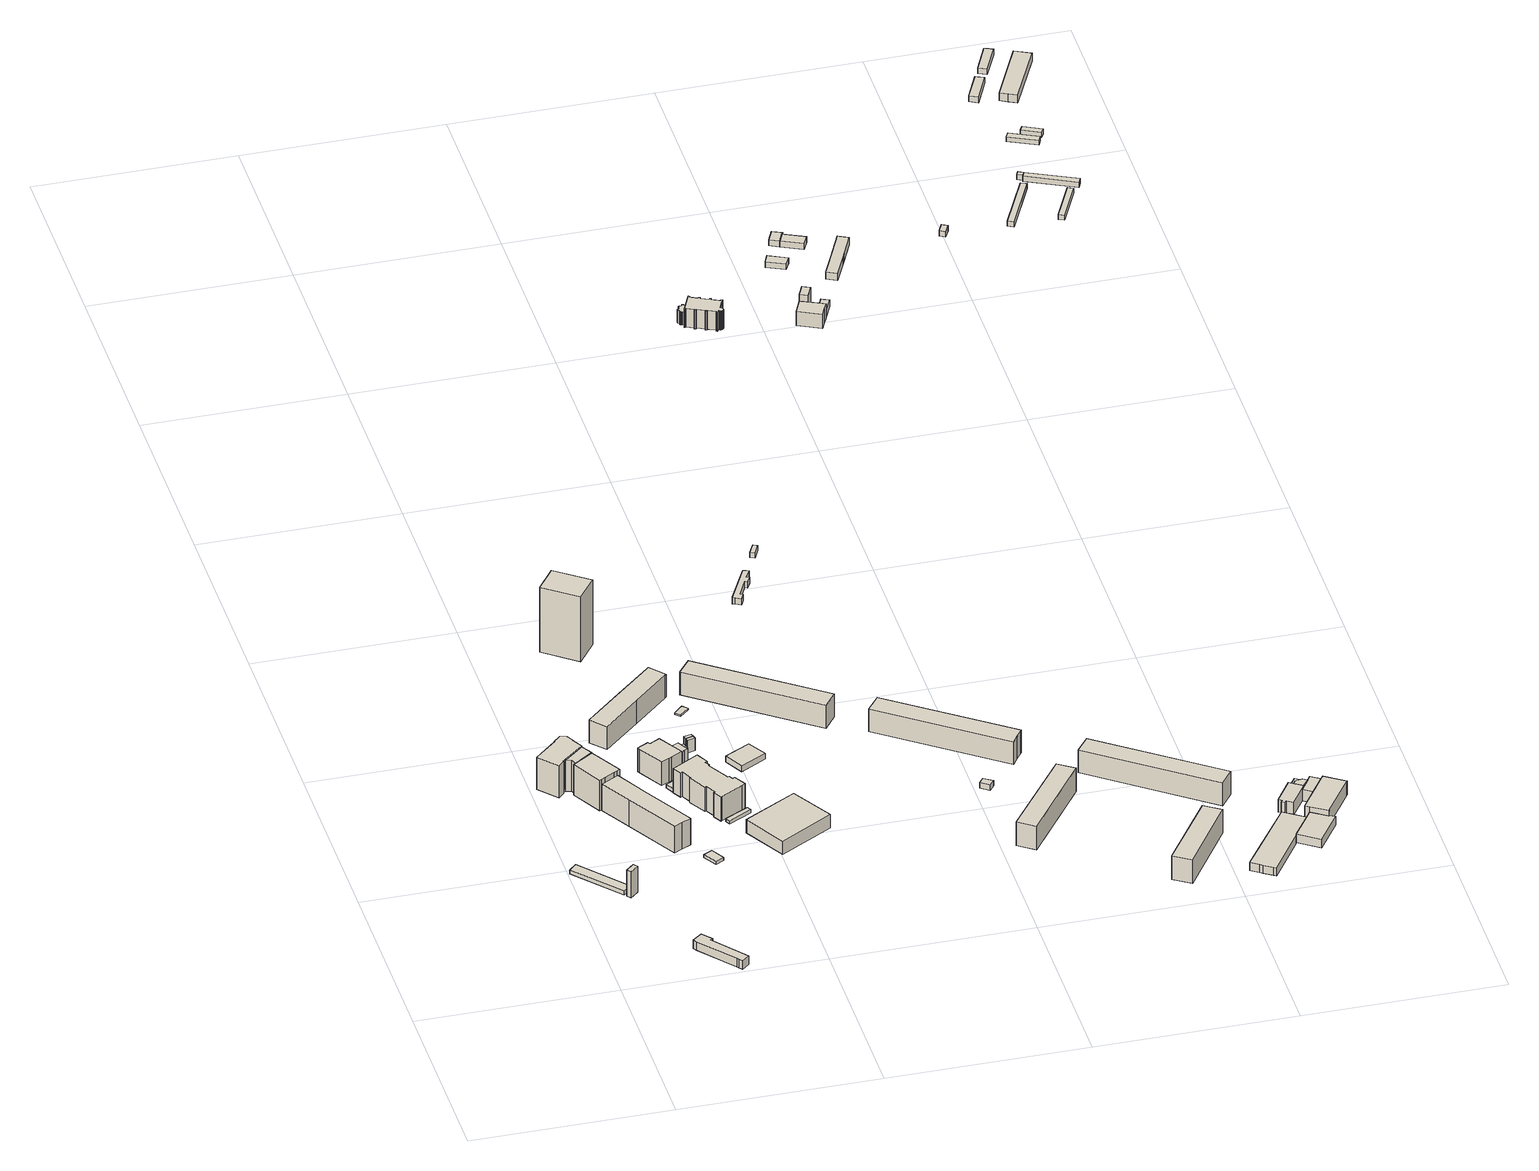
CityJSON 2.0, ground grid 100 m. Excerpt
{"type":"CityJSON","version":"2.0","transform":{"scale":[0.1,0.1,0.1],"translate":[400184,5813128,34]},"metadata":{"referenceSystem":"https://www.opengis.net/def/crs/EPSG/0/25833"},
"CityObjects":{
"building1":{"type":"Building","attributes":{"Gemeindeschluessel":"11000009","BezugspunktDach":"2200","function":"31001_2000","measuredHeight":2.18,"storeysAboveGround":1},"address":[{"country":"Germany","locality":"Berlin","thoroughfareNumber":"4 (1)","thoroughfareName":"Keplerstraße"}],"geometry":[{"type":"Solid","lod":"1","boundaries":[[[[0,1,2,3]],[[4,5,6,7]],[[4,7,3,2]],[[5,4,2,1]],[[6,5,1,0]],[[7,6,0,3]]]]}]},
"building2":{"type":"Building","attributes":{"Gemeindeschluessel":"11000009","BezugspunktDach":"2200","function":"31001_2000","measuredHeight":14.69,"storeysAboveGround":1},"address":[{"country":"Germany","locality":"Berlin","thoroughfareNumber":"4 (2)","thoroughfareName":"Keplerstraße"}],"geometry":[{"type":"Solid","lod":"1","boundaries":[[[[8,9,10,11]],[[12,13,14,15]],[[12,15,11,10]],[[13,12,10,9]],[[14,13,9,8]],[[15,14,8,11]]]]}]},
"building3":{"type":"Building","attributes":{"Gemeindeschluessel":"11000009","BezugspunktDach":"2200","function":"31001_2000","measuredHeight":5.16,"storeysAboveGround":1},"address":[{"country":"Germany","locality":"Berlin","thoroughfareNumber":"1 (2)","thoroughfareName":"Gaußstraße"}],"geometry":[{"type":"Solid","lod":"1","boundaries":[[[[16,17,18,19,20,21,22,23,24,25,26]],[[27,28,29,30,31,32,33,34,35,36,37]],[[27,37,26,25]],[[28,27,25,24]],[[29,28,24,23]],[[30,29,23,22]],[[31,30,22,21]],[[32,31,21,20]],[[33,32,20,19]],[[34,33,19,18]],[[35,34,18,17]],[[36,35,17,16]],[[37,36,16,26]]]]}]},
"building4":{"type":"Building","attributes":{"Gemeindeschluessel":"11000009","function":"31001_1010"},"address":[{"country":"Germany","locality":"Berlin","thoroughfareNumber":"2","thoroughfareName":"Keplerstraße"},{"country":"Germany","locality":"Berlin","thoroughfareNumber":"40","thoroughfareName":"Rathenaustraße"}],"children":["building4-1","building4-2","building4-3"]},
"building4-1":{"type":"BuildingPart","attributes":{"BezugspunktDach":"2200","measuredHeight":18.12,"storeysAboveGround":4},"parents":["building4"],"geometry":[{"type":"MultiSurface","lod":"1","boundaries":[[[38,39,40,41,42,43,44,45,46,47,48,49]],[[50,51,52,53,54,55,56,57,58,59,60,61]],[[50,61,49,48]],[[51,50,48,47]],[[52,51,47,46]],[[53,52,46,45]],[[54,53,45,44]],[[55,54,44,43]],[[56,55,43,42]],[[62,63,64,42,41]],[[58,57,41,40]],[[59,58,40,39]],[[60,59,39,38]],[[61,60,38,49]],[[57,56,64,63,62]]]}]},
"building4-2":{"type":"BuildingPart","attributes":{"BezugspunktDach":"2200","measuredHeight":17.49,"storeysAboveGround":4},"parents":["building4"],"geometry":[{"type":"MultiSurface","lod":"1","boundaries":[[[65,66,67,64,63]],[[56,68,69,70,57]],[[68,56,64,67]],[[71,72,73,74,68,67,66]],[[75,68,76]],[[70,69,66,65]],[[57,70,65,63]],[[63,64,56,57]],[[69,75,72,71]],[[75,76,73,72]],[[76,68,74,73]]]}]},
"building4-3":{"type":"BuildingPart","attributes":{"BezugspunktDach":"2200","measuredHeight":18.23,"storeysAboveGround":4},"parents":["building4"],"geometry":[{"type":"MultiSurface","lod":"1","boundaries":[[[77,78,79,80,81,82,74,73,72,71,83]],[[69,75,76,68,84,85,86,87,88,89,90]],[[69,90,83,71]],[[84,68,74,82]],[[85,84,82,81]],[[86,85,81,80]],[[87,86,80,79]],[[88,87,79,78]],[[89,88,78,77]],[[90,89,77,83]],[[75,69,71,72]],[[76,91,75,72,73]],[[76,73,74,68]]]}]},
"building5":{"type":"Building","attributes":{"Gemeindeschluessel":"11000009","BezugspunktDach":"2200","function":"31001_1010","measuredHeight":16.94,"storeysAboveGround":4},"address":[{"country":"Germany","locality":"Berlin","thoroughfareNumber":"4, 6, 8","thoroughfareName":"Keplerstraße"}],"geometry":[{"type":"Solid","lod":"1","boundaries":[[[[92,93,94,95,96,97,98,99]],[[100,101,102,103,104,105,106,107]],[[100,107,99,98]],[[101,100,98,97]],[[102,101,97,96]],[[103,102,96,95]],[[104,103,95,94]],[[105,104,94,93]],[[106,105,93,92]],[[107,106,92,99]]]]}]},
"building6":{"type":"Building","attributes":{"Gemeindeschluessel":"11000009","BezugspunktDach":"2200","function":"31001_2520","measuredHeight":2.68,"storeysAboveGround":1},"address":[{"country":"Germany","locality":"Berlin","thoroughfareNumber":"4 (3)","thoroughfareName":"Keplerstraße"}],"geometry":[{"type":"Solid","lod":"1","boundaries":[[[[108,109,110,111]],[[112,113,114,115]],[[112,115,111,110]],[[113,112,110,109]],[[114,113,109,108]],[[115,114,108,111]]]]}]},
"building7":{"type":"Building","attributes":{"Gemeindeschluessel":"11000009","function":"31001_1010"},"address":[{"country":"Germany","locality":"Berlin","thoroughfareNumber":"1","thoroughfareName":"Keplerstraße"}],"children":["building7-1","building7-2"]},
"building7-1":{"type":"BuildingPart","attributes":{"BezugspunktDach":"2200","measuredHeight":16.12,"storeysAboveGround":3},"parents":["building7"],"geometry":[{"type":"MultiSurface","lod":"1","boundaries":[[[116,117,118,119,120,121,122,123,124,125,126]],[[127,128,129,130,131,132,133,134,135,136,137]],[[127,137,126,125]],[[128,127,125,124]],[[129,128,124,123]],[[130,129,123,122]],[[138,139,140,130,122,121]],[[132,131,121,120]],[[133,132,120,119]],[[134,133,119,118]],[[135,134,118,117]],[[136,135,117,116]],[[137,136,116,126]],[[131,140,139,138]]]}]},
"building7-2":{"type":"BuildingPart","attributes":{"BezugspunktDach":"2200","measuredHeight":14.49,"storeysAboveGround":3},"parents":["building7"],"geometry":[{"type":"Solid","lod":"1","boundaries":[[[[139,138,141,142,143,144,145,146,147,148]],[[130,149,150,151,152,153,154,131,140,155]],[[130,155,148,147]],[[149,130,147,146]],[[150,149,146,145]],[[151,150,145,144]],[[152,151,144,143]],[[153,152,143,142]],[[154,153,142,141]],[[131,154,141,138]],[[155,140,139,148]],[[140,131,138,139]]]]}]},
"building8":{"type":"Building","attributes":{"Gemeindeschluessel":"11000009","BezugspunktDach":"2200","function":"31001_2000","measuredHeight":2.15,"storeysAboveGround":1},"address":[{"country":"Germany","locality":"Berlin","thoroughfareNumber":"3 (1)","thoroughfareName":"Keplerstraße"}],"geometry":[{"type":"Solid","lod":"1","boundaries":[[[[156,157,158,159]],[[160,161,162,163]],[[160,163,159,158]],[[161,160,158,157]],[[162,161,157,156]],[[163,162,156,159]]]]}]},
"building9":{"type":"Building","attributes":{"Gemeindeschluessel":"11000009","BezugspunktDach":"2200","function":"31001_1010","measuredHeight":18.16,"storeysAboveGround":3},"address":[{"country":"Germany","locality":"Berlin","thoroughfareNumber":"3, 5","thoroughfareName":"Keplerstraße"}],"geometry":[{"type":"Solid","lod":"1","boundaries":[[[[164,165,166,167,168,169,170,171,172,173,174,175,176,177,178,179,180,181,182,183,184,185,186,187]],[[188,189,190,191,192,193,194,195,196,197,198,199,200,201,202,203,204,205,206,207,208,209,210,211]],[[188,211,187,186]],[[189,188,186,185]],[[190,189,185,184]],[[191,190,184,183]],[[192,191,183,182]],[[193,192,182,181]],[[194,193,181,180]],[[195,194,180,179]],[[196,195,179,178]],[[197,196,178,177]],[[198,197,177,176]],[[199,198,176,175]],[[200,199,175,174]],[[201,200,174,173]],[[202,201,173,172]],[[203,202,172,171]],[[204,203,171,170]],[[205,204,170,169]],[[206,205,169,168]],[[207,206,168,167]],[[208,207,167,166]],[[209,208,166,165]],[[210,209,165,164]],[[211,210,164,187]]]]}]},
"building10":{"type":"Building","attributes":{"Gemeindeschluessel":"11000009","BezugspunktDach":"2200","function":"31001_1010","measuredHeight":13.11,"storeysAboveGround":4},"address":[{"country":"Germany","locality":"Berlin","thoroughfareNumber":"42, 44, 46","thoroughfareName":"Rathenaustraße"}],"geometry":[{"type":"Solid","lod":"1","boundaries":[[[[212,213,214,215,216,217,218,219]],[[220,221,222,223,224,225,226,227]],[[220,227,219,218]],[[221,220,218,217]],[[222,221,217,216]],[[223,222,216,215]],[[224,223,215,214]],[[225,224,214,213]],[[226,225,213,212]],[[227,226,212,219]]]]}]},
"building11":{"type":"Building","attributes":{"Gemeindeschluessel":"11000009","BezugspunktDach":"2200","function":"31001_2000","measuredHeight":1.85,"storeysAboveGround":1},"address":[{"country":"Germany","locality":"Berlin","thoroughfareNumber":"3 (2)","thoroughfareName":"Keplerstraße"}],"geometry":[{"type":"Solid","lod":"1","boundaries":[[[[228,229,230,231]],[[232,233,234,235]],[[232,235,231,230]],[[233,232,230,229]],[[234,233,229,228]],[[235,234,228,231]]]]}]},
"building12":{"type":"Building","attributes":{"Gemeindeschluessel":"11000009","BezugspunktDach":"2200","function":"31001_2000","measuredHeight":2.97,"storeysAboveGround":1},"address":[{"country":"Germany","locality":"Berlin","thoroughfareNumber":"1 (1)","thoroughfareName":"Keplerstraße"}],"geometry":[{"type":"Solid","lod":"1","boundaries":[[[[236,237,238,239,240]],[[241,242,243,244,245]],[[241,245,240,239]],[[242,241,239,238]],[[243,242,238,237]],[[244,243,237,236]],[[245,244,236,240]]]]}]},
"building13":{"type":"Building","attributes":{"Gemeindeschluessel":"11000009","BezugspunktDach":"2200","function":"31001_1010","measuredHeight":36.66,"storeysAboveGround":12},"address":[{"country":"Germany","locality":"Berlin","thoroughfareNumber":"118","thoroughfareName":"An der Wuhlheide"},{"country":"Germany","locality":"Berlin","thoroughfareNumber":"47","thoroughfareName":"Rathenaustraße"}],"geometry":[{"type":"Solid","lod":"1","boundaries":[[[[246,247,248,249]],[[250,251,252,253]],[[250,253,249,248]],[[251,250,248,247]],[[252,251,247,246]],[[253,252,246,249]]]]}]},
"building14":{"type":"Building","attributes":{"Gemeindeschluessel":"11000009","BezugspunktDach":"2200","function":"31001_2000","measuredHeight":6.98,"storeysAboveGround":1},"address":[{"country":"Germany","locality":"Berlin","thoroughfareNumber":"1 (3)","thoroughfareName":"Keplerstraße"}],"geometry":[{"type":"Solid","lod":"1","boundaries":[[[[254,255,256,257]],[[258,259,260,261]],[[258,261,257,256]],[[259,258,256,255]],[[260,259,255,254]],[[261,260,254,257]]]]}]},
"building15":{"type":"Building","attributes":{"Gemeindeschluessel":"11000009","BezugspunktDach":"2200","function":"31001_2000","measuredHeight":7.01,"storeysAboveGround":1},"address":[{"country":"Germany","locality":"Berlin","thoroughfareNumber":"1 (2)","thoroughfareName":"Keplerstraße"}],"geometry":[{"type":"Solid","lod":"1","boundaries":[[[[257,256,262,263]],[[264,258,261,265]],[[264,265,263,262]],[[258,264,262,256]],[[261,258,256,257]],[[265,261,257,263]]]]}]},
"building16":{"type":"Building","attributes":{"Gemeindeschluessel":"11000009","BezugspunktDach":"2200","function":"31001_3021","measuredHeight":7.49,"storeysAboveGround":2},"address":[{"country":"Germany","locality":"Berlin","thoroughfareNumber":"7","thoroughfareName":"Keplerstraße"}],"geometry":[{"type":"Solid","lod":"1","boundaries":[[[[266,267,268,269]],[[270,271,272,273]],[[270,273,269,268]],[[271,270,268,267]],[[272,271,267,266]],[[273,272,266,269]]]]}]},
"building17":{"type":"Building","attributes":{"Gemeindeschluessel":"11000009","BezugspunktDach":"2200","function":"31001_2000","measuredHeight":1.02,"storeysAboveGround":1},"address":[{"country":"Germany","locality":"Berlin","thoroughfareNumber":"120 (2)","thoroughfareName":"An der Wuhlheide"}],"geometry":[{"type":"Solid","lod":"1","boundaries":[[[[274,275,276,277]],[[278,279,280,281]],[[278,281,277,276]],[[279,278,276,275]],[[280,279,275,274]],[[281,280,274,277]]]]}]},
"building18":{"type":"Building","attributes":{"Gemeindeschluessel":"11000009","BezugspunktDach":"2200","function":"31001_2000","measuredHeight":3.27,"storeysAboveGround":1},"address":[{"country":"Germany","locality":"Berlin","thoroughfareNumber":"120 (1)","thoroughfareName":"An der Wuhlheide"}],"geometry":[{"type":"Solid","lod":"1","boundaries":[[[[282,283,284,285]],[[286,287,288,289]],[[286,289,285,284]],[[287,286,284,283]],[[288,287,283,282]],[[289,288,282,285]]]]}]},
"building19":{"type":"Building","attributes":{"Gemeindeschluessel":"11000009","BezugspunktDach":"2200","function":"31001_1010","measuredHeight":13.08,"storeysAboveGround":4},"address":[{"country":"Germany","locality":"Berlin","thoroughfareNumber":"120, 122, 124, 126, 128","thoroughfareName":"An der Wuhlheide"}],"geometry":[{"type":"Solid","lod":"1","boundaries":[[[[290,291,292,293]],[[294,295,296,297]],[[294,297,293,292]],[[295,294,292,291]],[[296,295,291,290]],[[297,296,290,293]]]]}]},
"building20":{"type":"Building","attributes":{"Gemeindeschluessel":"11000009","BezugspunktDach":"2200","function":"31001_2000","measuredHeight":4.44,"storeysAboveGround":1},"address":[{"country":"Germany","locality":"Berlin","thoroughfareNumber":"121","thoroughfareName":"An der Wuhlheide"}],"geometry":[{"type":"Solid","lod":"1","boundaries":[[[[298,299,300,301,302,303,304,305,306,307,308,309,310]],[[311,312,313,314,315,316,317,318,319,320,321,322,323]],[[311,323,310,309]],[[312,311,309,308]],[[313,312,308,307]],[[314,313,307,306]],[[315,314,306,305]],[[316,315,305,304]],[[317,316,304,303]],[[318,317,303,302]],[[319,318,302,301]],[[320,319,301,300]],[[321,320,300,299]],[[322,321,299,298]],[[323,322,298,310]]]]}]},
"building21":{"type":"Building","attributes":{"Gemeindeschluessel":"11000009","BezugspunktDach":"2200","function":"31001_2520","measuredHeight":3.07,"storeysAboveGround":1},"address":[{"country":"Germany","locality":"Berlin","thoroughfareNumber":"2","thoroughfareName":"Treskowstraße"}],"geometry":[{"type":"Solid","lod":"1","boundaries":[[[[324,325,326,327]],[[328,329,330,331]],[[328,331,327,326]],[[329,328,326,325]],[[330,329,325,324]],[[331,330,324,327]]]]}]},
"building22":{"type":"Building","attributes":{"Gemeindeschluessel":"11000009","BezugspunktDach":"2200","function":"31001_1010","measuredHeight":13.05,"storeysAboveGround":4},"address":[{"country":"Germany","locality":"Berlin","thoroughfareNumber":"130, 132, 134, 136, 138","thoroughfareName":"An der Wuhlheide"}],"geometry":[{"type":"Solid","lod":"1","boundaries":[[[[332,333,334,335,336,337,338,339]],[[340,341,342,343,344,345,346,347]],[[340,347,339,338]],[[341,340,338,337]],[[342,341,337,336]],[[343,342,336,335]],[[344,343,335,334]],[[345,344,334,333]],[[346,345,333,332]],[[347,346,332,339]]]]}]},
"building23":{"type":"Building","attributes":{"Gemeindeschluessel":"11000009","BezugspunktDach":"2200","function":"31001_2000","measuredHeight":2.88,"storeysAboveGround":1},"address":[{"country":"Germany","locality":"Berlin","thoroughfareNumber":"121 (1)","thoroughfareName":"An der Wuhlheide"}],"geometry":[{"type":"Solid","lod":"1","boundaries":[[[[348,349,350,351]],[[352,353,354,355]],[[352,355,351,350]],[[353,352,350,349]],[[354,353,349,348]],[[355,354,348,351]]]]}]},
"building24":{"type":"Building","attributes":{"Gemeindeschluessel":"11000009","BezugspunktDach":"2200","function":"31001_1010","measuredHeight":13.26,"storeysAboveGround":4},"address":[{"country":"Germany","locality":"Berlin","thoroughfareNumber":"1, 3, 5","thoroughfareName":"Treskowstraße"}],"geometry":[{"type":"Solid","lod":"1","boundaries":[[[[356,357,358,359]],[[360,361,362,363]],[[360,363,359,358]],[[361,360,358,357]],[[362,361,357,356]],[[363,362,356,359]]]]}]},
"building25":{"type":"Building","attributes":{"Gemeindeschluessel":"11000009","BezugspunktDach":"2200","function":"31001_1010","measuredHeight":13.17,"storeysAboveGround":4},"address":[{"country":"Germany","locality":"Berlin","thoroughfareNumber":"28, 30, 32","thoroughfareName":"Scharnweberstraße"}],"geometry":[{"type":"Solid","lod":"1","boundaries":[[[[364,365,366,367]],[[368,369,370,371]],[[368,371,367,366]],[[369,368,366,365]],[[370,369,365,364]],[[371,370,364,367]]]]}]},
"building26":{"type":"Building","attributes":{"Gemeindeschluessel":"11000009","BezugspunktDach":"2200","function":"31001_1010","measuredHeight":13.02,"storeysAboveGround":4},"address":[{"country":"Germany","locality":"Berlin","thoroughfareNumber":"140, 142, 144, 146, 148","thoroughfareName":"An der Wuhlheide"}],"geometry":[{"type":"Solid","lod":"1","boundaries":[[[[372,373,374,375]],[[376,377,378,379]],[[376,379,375,374]],[[377,376,374,373]],[[378,377,373,372]],[[379,378,372,375]]]]}]},
"building27":{"type":"Building","attributes":{"Gemeindeschluessel":"11000009","function":"31001_3043"},"address":[{"country":"Germany","locality":"Berlin","thoroughfareNumber":"131A (3)","thoroughfareName":"An der Wuhlheide"}],"children":["building27-1","building27-2"]},
"building27-1":{"type":"BuildingPart","attributes":{"BezugspunktDach":"2200","measuredHeight":14.5,"storeysAboveGround":1},"parents":["building27"],"geometry":[{"type":"MultiSurface","lod":"1","boundaries":[[[380,381,382,383,384,385,386,387,388,389,390,391,392,393,394,395,396,397,398,399,400,401,402,403,404,405,406,407,408,409,410,411,412,413,414,415,416,417,418,419,420,421,422,423,424,425,426,427,428,429]],[[430,431,432,433,434,435,436,437,438,439,440,441,442,443,444,445,446,447,448,449,450,451,452,453,454,455,456,457,458,459,460,461,462,463,464,465,466,467,468,469,470,471,472,473,474,475,476,477,478,479]],[[480,481,429,428]],[[431,482,480,430,428,427]],[[432,483,482,427,426]],[[433,432,426,425]],[[434,433,425,424]],[[435,434,424,423]],[[436,435,423,422]],[[437,436,422,421]],[[438,437,421,420]],[[439,438,420,419]],[[440,439,419,418]],[[441,440,418,417]],[[442,441,417,416]],[[443,442,416,415]],[[444,443,415,414]],[[445,444,414,413]],[[446,445,413,412]],[[447,446,412,411]],[[448,447,411,410]],[[449,448,410,409]],[[450,449,409,408]],[[451,450,408,407]],[[452,451,407,406]],[[453,452,406,405]],[[454,453,405,404]],[[455,454,404,403]],[[456,455,403,402]],[[457,456,402,401]],[[458,457,401,400]],[[459,458,400,399]],[[460,459,399,398]],[[461,460,398,397]],[[462,461,397,396]],[[463,462,396,395]],[[464,463,395,394]],[[465,464,394,393]],[[466,465,393,392]],[[467,466,392,391]],[[468,467,391,390]],[[469,468,390,389]],[[470,469,389,388]],[[471,470,388,387]],[[472,471,387,386]],[[473,472,386,385]],[[474,473,385,384]],[[475,474,384,383]],[[476,475,383,382]],[[477,476,382,381]],[[478,477,381,380]],[[479,478,380,429]],[[430,479,481,480]],[[430,480,482,431,484]],[[431,482,483,432]]]}]},
"building27-2":{"type":"BuildingPart","attributes":{"BezugspunktDach":"2200","measuredHeight":7.02,"storeysAboveGround":1},"parents":["building27"],"geometry":[{"type":"MultiSurface","lod":"1","boundaries":[[[485,486,487,488,489,490,491,492,493,481,482,483,482,494,495,496,497,498,499,500,501,502,503]],[[504,505,506,507,508,509,510,511,512,431,432,431,479,513,514,515,516,517,518,519,520,521,522]],[[504,522,503,502]],[[505,504,502,501]],[[506,505,501,500]],[[507,506,500,499]],[[508,507,499,498]],[[509,508,498,497]],[[510,509,497,496]],[[511,510,496,495]],[[512,511,495,494]],[[431,512,494,482]],[[432,431,482,483]],[[513,479,481,493]],[[514,513,493,492]],[[515,514,492,491]],[[516,515,491,490]],[[517,516,490,489]],[[518,517,489,488]],[[519,518,488,487]],[[520,519,487,486]],[[521,520,486,485]],[[522,521,485,503]],[[523,431,432,483,482]],[[430,480,481,479]],[[431,482,480,430]]]}]},
"building28":{"type":"Building","attributes":{"Gemeindeschluessel":"11000009","BezugspunktDach":"2200","function":"31001_2000","measuredHeight":5.32,"storeysAboveGround":1},"address":[{"country":"Germany","locality":"Berlin","thoroughfareNumber":"152","thoroughfareName":"An der Wuhlheide"}],"geometry":[{"type":"Solid","lod":"1","boundaries":[[[[524,525,526,527,528,529,530,531,532,533]],[[534,535,536,537,538,539,540,541,542,543]],[[534,543,533,532]],[[535,534,532,531]],[[536,535,531,530]],[[537,536,530,529]],[[538,537,529,528]],[[539,538,528,527]],[[540,539,527,526]],[[541,540,526,525]],[[542,541,525,524]],[[543,542,524,533]]]]}]},
"building29":{"type":"Building","attributes":{"Gemeindeschluessel":"11000009","function":"31001_2010"},"address":[{"country":"Germany","locality":"Berlin","thoroughfareNumber":"150","thoroughfareName":"An der Wuhlheide"}],"children":["building29-1","building29-2","building29-3","building29-4"]},
"building29-1":{"type":"BuildingPart","attributes":{"BezugspunktDach":"2200","measuredHeight":6.92,"storeysAboveGround":2},"parents":["building29"],"geometry":[{"type":"MultiSurface","lod":"1","boundaries":[[[544,545,546,547,548,549,550,551,552,553,554]],[[555,556,557,558,559,560,561,562,563,564,565]],[[555,565,554,553]],[[556,555,553,552],[566,567,568,569]],[[570,571,551,550]],[[572,570,558,550,549]],[[560,559,549,548]],[[561,560,548,547]],[[562,561,547,546]],[[563,562,546,545]],[[564,563,545,544]],[[565,564,544,554]],[[568,567,566,569]],[[552,551,557,556]],[[558,573,557,571,570]],[[574,559,558,570,572]]]}]},
"building29-2":{"type":"BuildingPart","attributes":{"BezugspunktDach":"2200","measuredHeight":6.92,"storeysAboveGround":2},"parents":["building29"],"geometry":[{"type":"MultiSurface","lod":"1","boundaries":[[[551,575,576,577,578,552]],[[579,580,581,582,557,556]],[[579,556,552,578],[567,583,584,568]],[[585,586,584,583,587,580,579,578,577]],[[588,586,587,589,590,581,580,577,576]],[[582,581,576,575]],[[557,571,591,575,551]],[[584,583,567,568]],[[587,583,584,586,585]],[[590,589,587,586,588]],[[582,591,571,557,592]],[[551,552,556,557]]]}]},
"building29-3":{"type":"BuildingPart","attributes":{"BezugspunktDach":"2200","measuredHeight":6.45,"storeysAboveGround":2},"parents":["building29"],"geometry":[{"type":"MultiSurface","lod":"1","boundaries":[[[572,593,594,595,596,591,570]],[[582,581,597,598,599,559,558]],[[581,582,591,596]],[[600,588,601,596,595]],[[597,581,589,602]],[[598,597,595,594]],[[599,598,594,593]],[[559,599,593,572]],[[558,570,571,557]],[[582,557,571,591,603]],[[602,589,601,588,600]],[[559,572,570,558]]]}]},
"building29-4":{"type":"BuildingPart","attributes":{"BezugspunktDach":"2200","measuredHeight":3.53,"storeysAboveGround":2},"parents":["building29"],"geometry":[{"type":"MultiSurface","lod":"1","boundaries":[[[568,584,586,588,600,604,569]],[[605,602,589,587,583,567,566]],[[605,566,569,604]],[[602,605,604,600]],[[602,600,588,589]],[[585,587,589,588,586]],[[606,583,587,586,584]],[[583,584,568,567]],[[567,568,569,566]]]}]},
"building30":{"type":"Building","attributes":{"Gemeindeschluessel":"11000009","function":"31001_3210"},"address":[{"country":"Germany","locality":"Berlin","thoroughfareNumber":"152 (2)","thoroughfareName":"An der Wuhlheide"}],"children":["building30-1","building30-2"]},
"building30-1":{"type":"BuildingPart","attributes":{"BezugspunktDach":"2200","measuredHeight":7.99,"storeysAboveGround":2},"parents":["building30"],"geometry":[{"type":"MultiSurface","lod":"1","boundaries":[[[607,608,609,610,611,612,613,614,615]],[[599,598,616,617,618,619,620,621,622]],[[599,622,615,614]],[[598,599,614,613]],[[616,598,613,612]],[[617,616,612,611]],[[618,617,611,610]],[[619,618,610,609]],[[620,619,623,609,608],[624,625,626,623]],[[621,620,608,607],[625,627,628,626]],[[622,621,607,615]],[[626,625,624,623]],[[628,627,625,626]]]}]},
"building30-2":{"type":"BuildingPart","attributes":{"BezugspunktDach":"2200","measuredHeight":4.95,"storeysAboveGround":2},"parents":["building30"],"geometry":[{"type":"MultiSurface","lod":"1","boundaries":[[[629,630,623,626,628,631,632]],[[633,627,625,624,634,635,636]],[[633,636,632,631]],[[627,633,631,628]],[[634,624,623,630]],[[635,634,630,629]],[[636,635,629,632]],[[637,625,627,628,626]],[[624,625,626,623]]]}]},
"building31":{"type":"Building","attributes":{"Gemeindeschluessel":"11000009","BezugspunktDach":"2200","function":"31001_3080","measuredHeight":10.13,"storeysAboveGround":1},"address":[{"country":"Germany","locality":"Berlin","thoroughfareNumber":"131A","thoroughfareName":"An der Wuhlheide"}],"geometry":[{"type":"Solid","lod":"1","boundaries":[[[[638,639,640,641,642,643,644,645]],[[646,647,648,649,650,651,652,653]],[[646,653,645,644]],[[647,646,644,643]],[[648,647,643,642]],[[649,648,642,641]],[[650,649,641,640]],[[651,650,640,639]],[[652,651,639,638]],[[653,652,638,645]]]]}]},
"building32":{"type":"Building","attributes":{"Gemeindeschluessel":"11000009","BezugspunktDach":"2200","function":"31001_2000","measuredHeight":12.8,"storeysAboveGround":1},"address":[{"country":"Germany","locality":"Berlin","thoroughfareNumber":"131A (1)","thoroughfareName":"An der Wuhlheide"}],"geometry":[{"type":"Solid","lod":"1","boundaries":[[[[654,655,656,657]],[[658,659,660,661]],[[658,661,657,656]],[[659,658,656,655]],[[660,659,655,654]],[[661,660,654,657]]]]}]},
"building33":{"type":"Building","attributes":{"Gemeindeschluessel":"11000009","BezugspunktDach":"2200","function":"31001_2000","measuredHeight":3.59,"storeysAboveGround":1},"address":[{"country":"Germany","locality":"Berlin","thoroughfareNumber":"131A (2)","thoroughfareName":"An der Wuhlheide"}],"geometry":[{"type":"Solid","lod":"1","boundaries":[[[[662,663,664,665,666,667]],[[668,669,670,671,672,673]],[[668,673,667,666]],[[669,668,666,665]],[[670,669,665,664]],[[671,670,664,663]],[[672,671,663,662]],[[673,672,662,667]]]]}]},
"building34":{"type":"Building","attributes":{"Gemeindeschluessel":"11000009","BezugspunktDach":"2200","function":"31001_2000","measuredHeight":3.02,"storeysAboveGround":1},"address":[{"country":"Germany","locality":"Berlin","thoroughfareNumber":"131A (7)","thoroughfareName":"An der Wuhlheide"}],"geometry":[{"type":"Solid","lod":"1","boundaries":[[[[674,675,676,677]],[[678,679,680,681]],[[678,681,677,676]],[[679,678,676,675]],[[680,679,675,674]],[[681,680,674,677]]]]}]},
"building35":{"type":"Building","attributes":{"Gemeindeschluessel":"11000009","BezugspunktDach":"2200","function":"31001_3080","measuredHeight":3.2,"storeysAboveGround":1},"address":[{"country":"Germany","locality":"Berlin","thoroughfareNumber":"131A (4)","thoroughfareName":"An der Wuhlheide"}],"geometry":[{"type":"Solid","lod":"1","boundaries":[[[[682,683,684,685,686]],[[687,688,689,690,691]],[[687,691,686,685]],[[688,687,685,684]],[[689,688,684,683]],[[690,689,683,682]],[[691,690,682,686]]]]}]},
"building36":{"type":"Building","attributes":{"Gemeindeschluessel":"11000009","BezugspunktDach":"2200","function":"31001_3080","measuredHeight":3.35,"storeysAboveGround":1},"address":[{"country":"Germany","locality":"Berlin","thoroughfareNumber":"131A (5)","thoroughfareName":"An der Wuhlheide"}],"geometry":[{"type":"Solid","lod":"1","boundaries":[[[[692,693,683,682]],[[694,695,696,697]],[[694,697,682,683]],[[695,694,683,693]],[[696,695,693,692]],[[697,696,692,682]]]]}]},
"building37":{"type":"Building","attributes":{"Gemeindeschluessel":"11000009","BezugspunktDach":"2200","function":"31001_2000","measuredHeight":4.16,"storeysAboveGround":1},"address":[{"country":"Germany","locality":"Berlin","thoroughfareNumber":"131A (6)","thoroughfareName":"An der Wuhlheide"}],"geometry":[{"type":"Solid","lod":"1","boundaries":[[[[698,699,700,701,702,703,704,705]],[[706,707,708,709,710,711,712,713]],[[706,713,705,704]],[[707,706,704,703]],[[708,707,703,702]],[[709,708,702,701]],[[710,709,701,700]],[[711,710,700,699]],[[712,711,699,698]],[[713,712,698,705]]]]}]},
"building38":{"type":"Building","attributes":{"Gemeindeschluessel":"11000009","BezugspunktDach":"2200","function":"31001_2000","measuredHeight":3,"storeysAboveGround":1},"address":[{"country":"Germany","locality":"Berlin","thoroughfareNumber":"131B","thoroughfareName":"An der Wuhlheide"}],"geometry":[{"type":"Solid","lod":"1","boundaries":[[[[714,715,716,717]],[[718,719,720,721]],[[718,721,717,716]],[[719,718,716,715]],[[720,719,715,714]],[[721,720,714,717]]]]}]},
"building39":{"type":"Building","attributes":{"Gemeindeschluessel":"11000009","BezugspunktDach":"2200","function":"31001_2000","measuredHeight":2.81,"storeysAboveGround":1},"address":[{"country":"Germany","locality":"Berlin","thoroughfareNumber":"131B (1)","thoroughfareName":"An der Wuhlheide"}],"geometry":[{"type":"Solid","lod":"1","boundaries":[[[[722,723,724,725]],[[726,727,728,729]],[[726,729,725,724]],[[727,726,724,723]],[[728,727,723,722]],[[729,728,722,725]]]]}]},
"building40":{"type":"Building","attributes":{"Gemeindeschluessel":"11000009","BezugspunktDach":"2200","function":"31001_2000","measuredHeight":2.91,"storeysAboveGround":1},"address":[{"country":"Germany","locality":"Berlin","thoroughfareNumber":"131B (5)","thoroughfareName":"An der Wuhlheide"}],"geometry":[{"type":"Solid","lod":"1","boundaries":[[[[730,731,732,733]],[[734,735,736,737]],[[734,737,733,732]],[[735,734,732,731]],[[736,735,731,730]],[[737,736,730,733]]]]}]},
"building41":{"type":"Building","attributes":{"Gemeindeschluessel":"11000009","BezugspunktDach":"2200","function":"31001_2000","measuredHeight":2.66,"storeysAboveGround":1},"address":[{"country":"Germany","locality":"Berlin","thoroughfareNumber":"131B (2)","thoroughfareName":"An der Wuhlheide"}],"geometry":[{"type":"Solid","lod":"1","boundaries":[[[[738,739,740,741]],[[742,743,744,745]],[[742,745,741,740]],[[743,742,740,739]],[[744,743,739,738]],[[745,744,738,741]]]]}]},
"building42":{"type":"Building","attributes":{"Gemeindeschluessel":"11000009","BezugspunktDach":"2200","function":"31001_2000","measuredHeight":3.23,"storeysAboveGround":1},"address":[{"country":"Germany","locality":"Berlin","thoroughfareNumber":"131B (4)","thoroughfareName":"An der Wuhlheide"}],"geometry":[{"type":"Solid","lod":"1","boundaries":[[[[746,747,748,731,749,750]],[[751,735,752,753,754,755]],[[751,755,750,749]],[[735,751,749,731]],[[752,735,731,748]],[[753,752,748,747]],[[754,753,747,746]],[[755,754,746,750]]]]}]},
"building43":{"type":"Building","attributes":{"Gemeindeschluessel":"11000009","BezugspunktDach":"2200","function":"31001_2000","measuredHeight":2.67,"storeysAboveGround":1},"address":[{"country":"Germany","locality":"Berlin","thoroughfareNumber":"131B (7)","thoroughfareName":"An der Wuhlheide"}],"geometry":[{"type":"Solid","lod":"1","boundaries":[[[[756,757,758,759]],[[760,761,762,763]],[[760,763,759,758]],[[761,760,758,757]],[[762,761,757,756]],[[763,762,756,759]]]]}]},
"building44":{"type":"Building","attributes":{"Gemeindeschluessel":"11000009","BezugspunktDach":"2200","function":"31001_2000","measuredHeight":3.36,"storeysAboveGround":1},"address":[{"country":"Germany","locality":"Berlin","thoroughfareNumber":"131B (10)","thoroughfareName":"An der Wuhlheide"}],"geometry":[{"type":"Solid","lod":"1","boundaries":[[[[764,765,766,767,768]],[[769,770,771,772,773]],[[769,773,768,767]],[[770,769,767,766]],[[771,770,766,765]],[[772,771,765,764]],[[773,772,764,768]]]]}]},
"building45":{"type":"Building","attributes":{"Gemeindeschluessel":"11000009","BezugspunktDach":"2200","function":"31001_2000","measuredHeight":2.84,"storeysAboveGround":1},"address":[{"country":"Germany","locality":"Berlin","thoroughfareNumber":"131B (8)","thoroughfareName":"An der Wuhlheide"}],"geometry":[{"type":"Solid","lod":"1","boundaries":[[[[774,775,776,777]],[[778,779,780,781]],[[778,781,777,776]],[[779,778,776,775]],[[780,779,775,774]],[[781,780,774,777]]]]}]},
"building46":{"type":"Building","attributes":{"Gemeindeschluessel":"11000009","BezugspunktDach":"2200","function":"31001_2000","measuredHeight":3.48,"storeysAboveGround":1},"address":[{"country":"Germany","locality":"Berlin","thoroughfareNumber":"131B (11)","thoroughfareName":"An der Wuhlheide"}],"geometry":[{"type":"Solid","lod":"1","boundaries":[[[[782,783,784,785,786]],[[787,788,789,790,791]],[[787,791,786,785]],[[788,787,785,784]],[[789,788,784,783]],[[790,789,783,782]],[[791,790,782,786]]]]}]},
"building47":{"type":"Building","attributes":{"Gemeindeschluessel":"11000009","BezugspunktDach":"2200","function":"31001_2000","measuredHeight":4.91,"storeysAboveGround":1},"address":[{"country":"Germany","locality":"Berlin","thoroughfareNumber":"131B (12)","thoroughfareName":"An der Wuhlheide"}],"geometry":[{"type":"Solid","lod":"1","boundaries":[[[[792,793,794,795,796,797]],[[798,799,800,801,802,803]],[[798,803,797,796]],[[799,798,796,795]],[[800,799,795,794]],[[801,800,794,793]],[[802,801,793,792]],[[803,802,792,797]]]]}]}
},
"vertices":[
[208,737,33],[248,770,33],[46,1003,33],[8,968,33],[46,1003,11],[248,770,11],[208,737,11],[8,968,11],
[233,706,159],[274,742,159],[258,761,159],[217,725,159],[258,761,12],[274,742,12],[233,706,12],[217,725,12],
[420,214,62],[566,34,62],[573,26,62],[586,9,62],[624,40,62],[611,57,62],[487,211,62],[497,220,62],[469,253,62],[455,270,62],[406,231,62],[455,270,14],[469,253,14],[497,220,14],[487,211,14],[611,57,14],[624,40,14],[586,9,14],[573,26,14],[566,34,14],[420,214,14],[406,231,14],
[116,1578,191],[146,1606,191],[143,1610,191],[157,1622,191],[259,1709,191],[230,1760,191],[232,1763,191],[211,1800,191],[179,1807,191],[145,1776,191],[148,1774,191],[33,1672,191],[148,1774,10],[145,1776,10],[179,1807,10],[211,1800,10],[232,1763,10],[230,1760,10],[259,1709,10],[157,1622,10],[143,1610,10],[146,1606,10],[116,1578,10],[33,1672,10],[157,1622,23],[157,1622,185],[259,1709,185],
[186,1615,185],[199,1591,185],[292,1652,185],[292,1652,10],[199,1591,10],[186,1615,10],[199,1591,183],[215,1602,183],[264,1633,183],[292,1652,183],[215,1602,10],[264,1633,10],
[273,1427,183],[282,1432,183],[304,1444,183],[354,1472,183],[371,1482,183],[385,1489,183],[187,1583,183],[385,1489,10],[371,1482,10],[354,1472,10],[304,1444,10],[282,1432,10],[273,1427,10],[187,1583,10],[224,1607,10],
[373,1274,158],[522,1011,158],[566,1035,158],[611,1058,158],[459,1324,158],[371,1482,158],[327,1457,158],[282,1432,158],[327,1457,8],[371,1482,8],[459,1324,8],[611,1058,8],[566,1035,8],[522,1011,8],[373,1274,8],[282,1432,8],
[684,864,31],[725,887,31],[687,956,31],[642,934,31],[687,956,13],[725,887,13],[684,864,13],[642,934,13],
[530,1680,143],[602,1553,143],[642,1574,143],[643,1572,143],[659,1581,143],[715,1614,143],[679,1674,143],[640,1740,143],[587,1711,143],[580,1722,143],[524,1692,143],[580,1722,10],[587,1711,10],[640,1740,10],[679,1674,10],[715,1614,10],[659,1581,10],[643,1572,10],[642,1574,10],[602,1553,10],[530,1680,10],[524,1692,10],[715,1614,137],[712,1619,137],[712,1619,10],
[721,1617,137],[730,1623,137],[728,1626,137],[749,1636,137],[734,1665,137],[718,1694,137],[679,1674,137],[658,1629,137],[718,1694,10],[734,1665,10],[749,1636,10],[728,1626,10],[730,1623,10],[721,1617,10],[658,1629,10],
[640,1483,34],[774,1560,34],[753,1598,34],[617,1524,34],[753,1598,13],[774,1560,13],[640,1483,13],[617,1524,13],
[665,1439,148],[672,1443,148],[700,1392,148],[693,1388,148],[744,1298,148],[750,1302,148],[779,1250,148],[773,1246,148],[797,1203,148],[803,1207,148],[914,1269,148],[931,1279,148],[897,1340,148],[886,1333,148],[874,1355,148],[867,1352,148],[803,1466,148],[809,1470,148],[796,1492,148],[807,1499,148],[774,1560,148],[756,1550,148],[647,1487,148],[640,1483,148],[647,1487,10],[756,1550,10],[774,1560,10],[807,1499,10],[796,1492,10],[809,1470,10],[803,1466,10],[867,1352,10],[874,1355,10],[886,1333,10],[897,1340,10],[931,1279,10],[914,1269,10],[803,1207,10],[797,1203,10],[773,1246,10],[779,1250,10],[750,1302,10],[744,1298,10],[693,1388,10],[700,1392,10],[672,1443,10],[665,1439,10],[640,1483,10],
[431,1898,141],[618,2069,141],[799,2235,141],[805,2240,141],[738,2315,141],[732,2309,141],[551,2144,141],[364,1973,141],[551,2144,11],[732,2309,11],[738,2315,11],[805,2240,11],[799,2235,11],[618,2069,11],[431,1898,11],[364,1973,11],
[828,1168,31],[946,1230,31],[935,1252,31],[816,1190,31],[935,1252,13],[946,1230,13],[828,1168,13],[816,1190,13],
[686,1749,40],[786,1775,40],[782,1793,40],[777,1813,40],[675,1786,40],[777,1813,10],[782,1793,10],[786,1775,10],[686,1749,10],[675,1786,10],
[491,2611,383],[581,2731,383],[415,2855,383],[327,2736,383],[415,2855,17],[581,2731,17],[491,2611,17],[327,2736,17],
[786,1775,82],[824,1786,82],[819,1804,82],[782,1793,82],[819,1804,12],[824,1786,12],[786,1775,12],[782,1793,12],
[814,1822,82],[777,1813,82],[814,1822,12],[777,1813,12],
[1005,869,85],[1274,1023,85],[1152,1233,85],[886,1083,85],[1152,1233,10],[1274,1023,10],[1005,869,10],[886,1083,10],
[830,2069,22],[876,2112,22],[852,2136,22],[806,2093,22],[852,2136,12],[876,2112,12],[830,2069,12],[806,2093,12],
[990,1566,43],[1123,1639,43],[1068,1733,43],[938,1663,43],[1068,1733,11],[1123,1639,11],[990,1566,11],[938,1663,11],
[1458,1806,142],[1518,1886,142],[931,2319,142],[871,2242,142],[931,2319,12],[1518,1886,12],[1458,1806,12],[871,2242,12],
[1308,2891,43],[1334,2879,43],[1352,2912,43],[1339,2918,43],[1383,3011,43],[1396,3005,43],[1415,3038,43],[1400,3044,43],[1425,3089,43],[1412,3095,43],[1398,3101,43],[1297,2904,43],[1294,2898,43],[1297,2904,9],[1398,3101,9],[1412,3095,9],[1425,3089,9],[1400,3044,9],[1415,3038,9],[1396,3005,9],[1383,3011,9],[1339,2918,9],[1352,2912,9],[1334,2879,9],[1308,2891,9],[1294,2898,9],
[2068,1124,43],[2092,1156,43],[2047,1186,43],[2026,1156,43],[2047,1186,12],[2092,1156,12],[2068,1124,12],[2026,1156,12],
[2226,1301,141],[2255,1342,141],[2281,1378,141],[2285,1383,141],[1704,1809,141],[1700,1804,141],[1674,1769,141],[1643,1730,141],[1674,1769,12],[1700,1804,12],[1704,1809,12],[2285,1383,12],[2281,1378,12],[2255,1342,12],[2226,1301,12],[1643,1730,12],
[1492,3228,39],[1519,3283,39],[1496,3295,39],[1469,3240,39],[1496,3295,10],[1519,3283,10],[1492,3228,10],[1469,3240,10],
[2155,607,143],[2452,1018,143],[2371,1074,143],[2071,665,143],[2371,1074,10],[2452,1018,10],[2155,607,10],[2071,665,10],
[2787,155,145],[3025,517,145],[2942,572,145],[2699,212,145],[2942,572,13],[3025,517,13],[2787,155,13],[2699,212,13],
[3081,728,143],[3140,810,143],[2560,1237,143],[2500,1159,143],[2560,1237,13],[3140,810,13],[3081,728,13],[2500,1159,13],
[1650,5109,123],[1652,5113,123],[1690,5095,123],[1687,5090,123],[1695,5086,123],[1697,5092,123],[1738,5074,123],[1735,5068,123],[1742,5065,123],[1744,5071,123],[1784,5053,123],[1781,5046,123],[1788,5042,123],[1796,5059,123],[1798,5055,123],[1800,5053,123],[1803,5051,123],[1807,5050,123],[1810,5050,123],[1814,5051,123],[1817,5053,123],[1819,5056,123],[1820,5060,123],[1820,5064,123],[1819,5068,123],[1817,5072,123],[1815,5075,123],[1811,5077,123],[1808,5079,123],[1813,5089,123],[1822,5109,123],[1835,5136,123],[1828,5139,123],[1825,5133,123],[1785,5152,123],[1788,5159,123],[1781,5162,123],[1778,5156,123],[1738,5175,123],[1741,5181,123],[1733,5185,123],[1730,5178,123],[1693,5196,123],[1696,5202,123],[1694,5203,123],[1688,5206,123],[1685,5199,123],[1678,5184,123],[1666,5157,123],[1645,5111,123],[1666,5157,17],[1678,5184,17],[1685,5199,17],[1688,5206,17],[1694,5203,17],[1696,5202,17],[1693,5196,17],[1730,5178,17],[1733,5185,17],[1741,5181,17],[1738,5175,17],[1778,5156,17],[1781,5162,17],[1788,5159,17],[1785,5152,17],[1825,5133,17],[1828,5139,17],[1835,5136,17],[1822,5109,17],[1813,5089,17],[1808,5079,17],[1811,5077,17],[1815,5075,17],[1817,5072,17],[1819,5068,17],[1820,5064,17],[1820,5060,17],[1819,5056,17],[1817,5053,17],[1814,5051,17],[1810,5050,17],[1807,5050,17],[1803,5051,17],[1800,5053,17],[1798,5055,17],[1796,5059,17],[1788,5042,17],[1781,5046,17],[1784,5053,17],[1744,5071,17],[1742,5065,17],[1735,5068,17],[1738,5074,17],[1697,5092,17],[1695,5086,17],[1687,5090,17],[1690,5095,17],[1652,5113,17],[1650,5109,17],[1645,5111,17],[1666,5157,87],[1645,5111,87],[1678,5184,87],[1685,5199,87],[1675,5177,17],
[1624,5154,87],[1632,5154,87],[1635,5144,87],[1630,5141,87],[1634,5135,87],[1638,5138,87],[1641,5134,87],[1643,5137,87],[1653,5132,87],[1663,5191,87],[1663,5196,87],[1656,5197,87],[1654,5191,87],[1644,5185,87],[1641,5189,87],[1635,5186,87],[1637,5181,87],[1631,5164,87],[1624,5164,87],[1631,5164,17],[1637,5181,17],[1635,5186,17],[1641,5189,17],[1644,5185,17],[1654,5191,17],[1656,5197,17],[1663,5196,17],[1663,5191,17],[1653,5132,17],[1643,5137,17],[1641,5134,17],[1638,5138,17],[1634,5135,17],[1630,5141,17],[1635,5144,17],[1632,5154,17],[1624,5154,17],[1624,5164,17],[1678,5184,37],
[3111,170,52],[3126,160,52],[3169,132,52],[3182,123,52],[3336,355,52],[3424,485,52],[3371,521,52],[3318,558,52],[3142,301,52],[3070,198,52],[3142,301,7],[3318,558,7],[3371,521,7],[3424,485,7],[3336,355,7],[3182,123,7],[3169,132,7],[3126,160,7],[3111,170,7],[3070,198,7],
[3335,609,79],[3328,599,79],[3344,588,79],[3351,599,79],[3383,578,79],[3450,678,79],[3449,678,79],[3463,700,79],[3421,728,79],[3400,743,79],[3318,620,79],[3400,743,10],[3421,728,10],[3463,700,10],[3449,678,10],[3450,678,10],[3383,578,10],[3351,599,10],[3344,588,10],[3328,599,10],[3335,609,10],[3318,620,10],[3400,743,11],[3421,728,11],[3421,728,46],[3400,743,46],[3449,678,74],[3463,700,74],[3450,678,74],[3450,680,10],[3450,678,35],
[3491,742,79],[3490,742,79],[3470,755,79],[3434,748,79],[3434,748,10],[3470,755,10],[3490,742,10],[3491,742,10],[3434,748,11],[3434,748,46],[3470,755,28],[3470,755,46],[3470,755,11],[3490,742,46],[3490,742,11],[3490,742,29],[3491,742,74],[3464,701,10],
[3501,645,74],[3562,737,74],[3510,772,74],[3490,742,74],[3510,772,10],[3562,737,10],[3501,645,10],[3510,772,46],[3490,742,27],[3510,772,11],[3491,742,12],
[3447,814,46],[3447,814,11],[3434,748,37],
[3441,511,90],[3521,459,90],[3523,462,90],[3661,668,90],[3662,670,90],[3632,689,90],[3562,737,90],[3501,645,90],[3420,525,90],[3632,689,10],[3662,670,10],[3661,668,10],[3523,462,10],[3521,459,10],[3441,511,10],[3420,525,10],[3523,462,61],[3523,462,12],[3521,459,12],[3521,459,61],[3441,511,12],[3441,511,61],
[3440,283,61],[3548,445,61],[3424,485,61],[3336,355,61],[3424,485,12],[3548,445,12],[3440,283,12],[3336,355,12],[3521,459,47],
[2267,4945,93],[2285,4985,93],[2304,5025,93],[2274,5039,93],[2226,5060,93],[2188,5077,93],[2170,5038,93],[2153,4999,93],[2170,5038,13],[2188,5077,13],[2226,5060,13],[2274,5039,13],[2304,5025,13],[2285,4985,13],[2267,4945,13],[2153,4999,13],
[2226,5060,130],[2254,5120,130],[2216,5138,130],[2188,5077,130],[2216,5138,14],[2254,5120,14],[2226,5060,14],[2188,5077,14],
[2304,5025,51],[2343,5109,51],[2304,5126,51],[2282,5075,51],[2289,5070,51],[2274,5039,51],[2289,5070,15],[2282,5075,15],[2304,5126,15],[2343,5109,15],[2304,5025,15],[2274,5039,15],
[2225,5452,44],[2247,5498,44],[2154,5541,44],[2133,5493,44],[2154,5541,13],[2247,5498,13],[2225,5452,13],[2133,5493,13],
[2242,5637,45],[2266,5690,45],[2272,5701,45],[2224,5723,45],[2195,5660,45],[2224,5723,13],[2272,5701,13],[2266,5690,13],[2242,5637,13],[2195,5660,13],
[2347,5589,45],[2371,5641,45],[2266,5690,11],[2371,5641,11],[2347,5589,11],[2242,5637,11],
[2433,5302,56],[2490,5425,56],[2501,5448,56],[2557,5569,56],[2506,5594,56],[2450,5474,56],[2438,5448,56],[2381,5327,56],[2438,5448,15],[2450,5474,15],[2506,5594,15],[2557,5569,15],[2501,5448,15],[2490,5425,15],[2433,5302,15],[2381,5327,15],
[3009,5524,39],[3032,5570,39],[3004,5585,39],[2981,5540,39],[3004,5585,9],[3032,5570,9],[3009,5524,9],[2981,5540,9],
[3338,5523,37],[3474,5809,37],[3446,5823,37],[3308,5537,37],[3446,5823,9],[3474,5809,9],[3338,5523,9],[3308,5537,9],
[3473,5877,39],[3481,5898,39],[3457,5911,39],[3446,5890,39],[3457,5911,10],[3481,5898,10],[3473,5877,10],[3446,5890,10],
[3579,5515,37],[3674,5717,37],[3647,5730,37],[3550,5528,37],[3647,5730,10],[3674,5717,10],[3579,5515,10],[3550,5528,10],
[3711,5754,39],[3717,5770,39],[3724,5785,39],[3475,5883,39],[3469,5869,39],[3475,5883,10],[3724,5785,10],[3717,5770,10],[3711,5754,10],[3469,5869,10],
[3618,6138,34],[3632,6168,34],[3492,6234,34],[3477,6205,34],[3492,6234,8],[3632,6168,8],[3618,6138,8],[3477,6205,8],
[3433,6538,41],[3501,6686,41],[3480,6695,41],[3459,6704,41],[3390,6559,41],[3459,6704,9],[3480,6695,9],[3501,6686,9],[3433,6538,9],[3390,6559,9],
[3646,6194,36],[3660,6221,36],[3569,6265,36],[3555,6238,36],[3569,6265,8],[3660,6221,8],[3646,6194,8],[3555,6238,8],
[3530,6749,41],[3600,6897,41],[3578,6907,41],[3557,6916,41],[3489,6768,41],[3557,6916,9],[3578,6907,9],[3600,6897,9],[3530,6749,9],[3489,6768,9],
[3570,6516,50],[3610,6496,50],[3761,6808,50],[3721,6828,50],[3681,6848,50],[3531,6535,50],[3681,6848,6],[3721,6828,6],[3761,6808,6],[3610,6496,6],[3570,6516,6],[3531,6535,6]
]}
